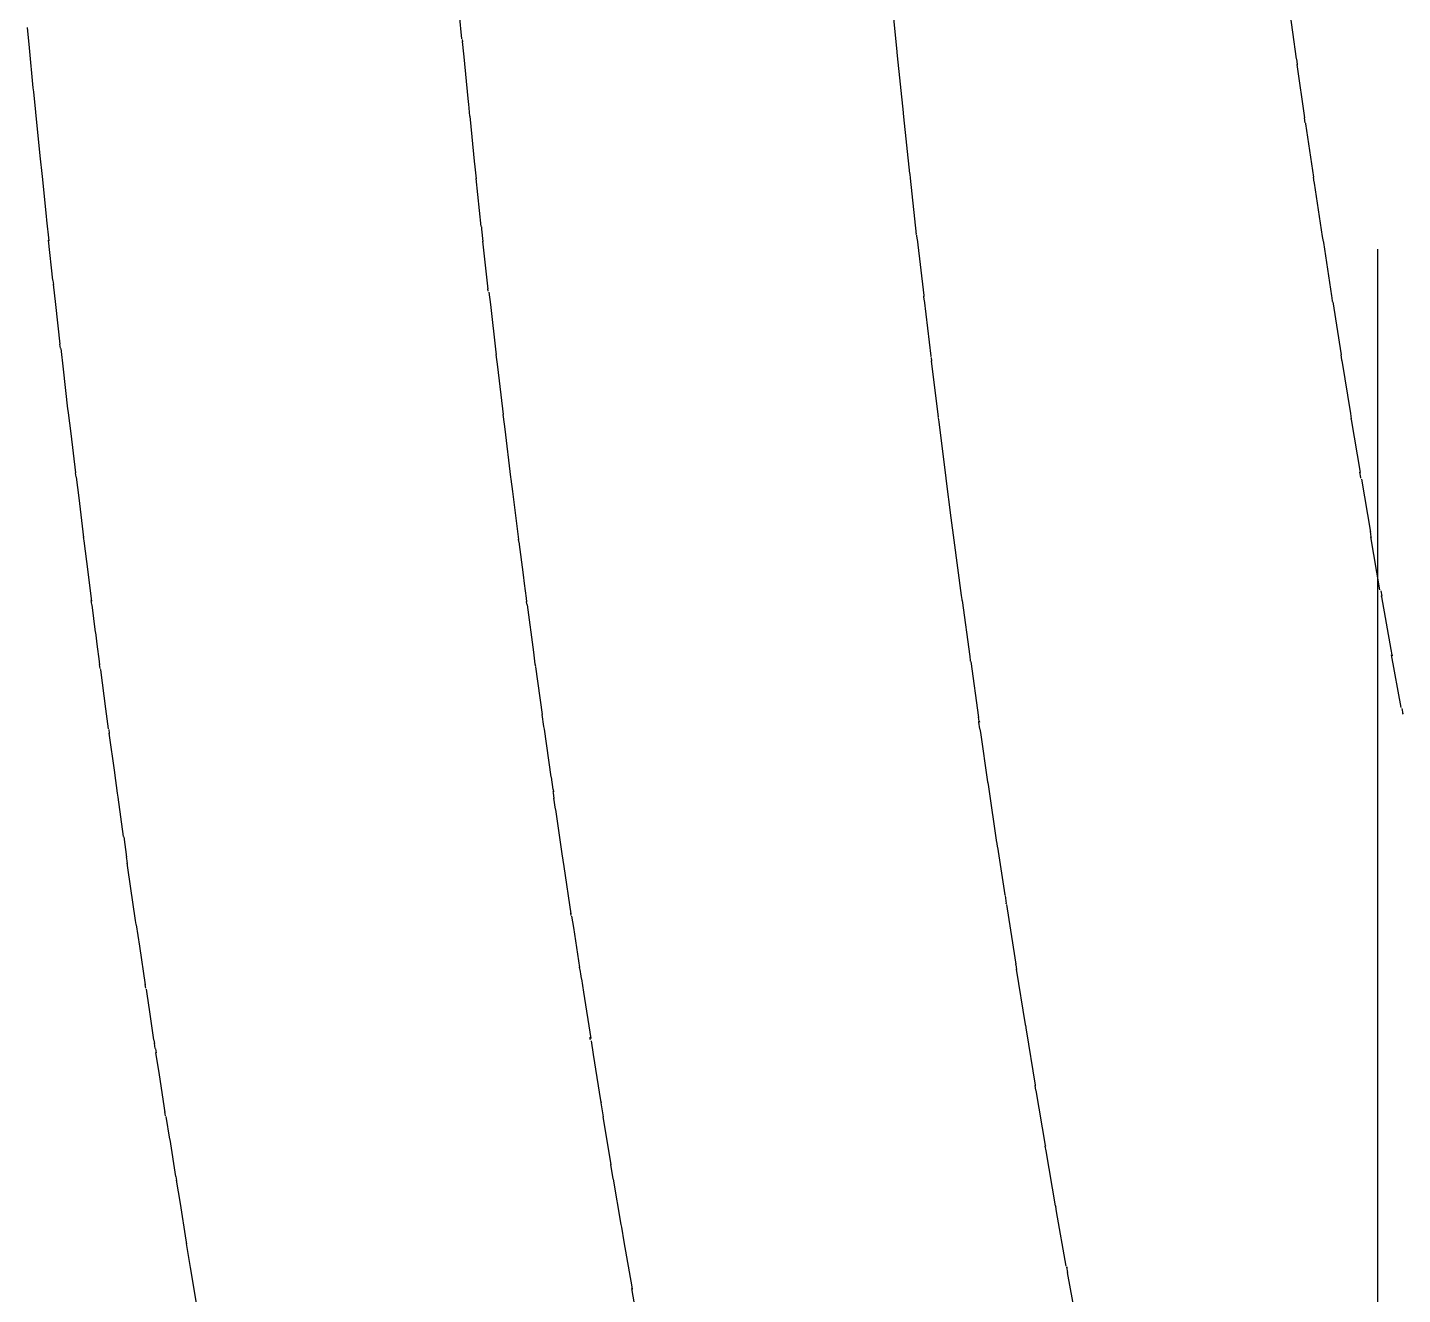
# Model space of a CAD drawing. Header units: feet. Extents: x 9681 to 12164, y 9191 to 13159.
# Drawn here: x 10538.6 to 10551.34, y 11924.63 to 11936.37 of the extents above; entities that cross this region are included whole.
import ezdxf

# ---------------------------------------------------------------- set-up
doc = ezdxf.new("R2010")
doc.units = ezdxf.units.FT
doc.header["$MEASUREMENT"] = 0
doc.linetypes.add('DASHED', pattern=[0.75, 0.5, -0.25])
doc.layers.add('CREEKCONT-MNR', color=3, linetype='Continuous')
doc.layers.add('GRID', color=254, linetype='DASHED')

msp = doc.modelspace()

# ---------------------------------------------------------------- linework, layer by layer
at = {"layer": 'CREEKCONT-MNR', "color": 5, "extrusion": (0.995452, 0.095264, 0), "elevation": 11631.774}
msp.add_lwpolyline([(10877.646, 787), (10878.095, 787)], dxfattribs=at)
at = {"layer": 'CREEKCONT-MNR', "color": 5}
for points, elevation in [([(10546.66, 11936.147), (10546.608, 11936.671)], 786), ([(10550.29, 11936.573), (10550.359, 11936.078)], 786), ([(10538.619, 11936.179), (10538.601, 11936.369)], 788), ([(10538.654, 11935.81), (10538.619, 11936.179)], 788), ([(10542.687, 11935.681), (10542.643, 11936.127)], 787), ([(10550.366, 11936.031), (10550.366, 11936.024)], 786), ([(10538.659, 11935.773), (10538.654, 11935.81)], 788), ([(10538.677, 11935.584), (10538.659, 11935.773)], 788), ([(10542.701, 11935.547), (10542.69, 11935.659)], 787), ([(10546.719, 11935.575), (10546.718, 11935.582)], 786), ([(10546.723, 11935.54), (10546.719, 11935.575)], 786), ([(10546.779, 11935.017), (10546.723, 11935.54)], 786), ([(10550.444, 11935.482), (10550.445, 11935.475)], 786), ([(10550.445, 11935.475), (10550.518, 11934.981)], 786), ([(10538.719, 11935.178), (10538.714, 11935.215)], 788), ([(10542.762, 11934.966), (10542.75, 11935.079)], 787), ([(10546.78, 11935.01), (10546.779, 11935.017)], 786), ([(10546.784, 11934.974), (10546.78, 11935.01)], 786), ([(10546.841, 11934.452), (10546.784, 11934.974)], 786), ([(10550.525, 11934.933), (10550.526, 11934.926)], 786), ([(10550.526, 11934.926), (10550.6, 11934.433)], 786), ([(10538.781, 11934.583), (10538.776, 11934.62)], 788), ([(10538.801, 11934.393), (10538.781, 11934.583)], 788), ([(10542.812, 11934.499), (10542.81, 11934.521)], 787), ([(10542.825, 11934.386), (10542.812, 11934.499)], 787), ([(10546.846, 11934.409), (10546.842, 11934.445)], 786), ([(10550.6, 11934.433), (10550.607, 11934.385)], 786), ([(10538.845, 11933.988), (10538.84, 11934.025)], 788), ([(10546.911, 11933.844), (10546.907, 11933.88)], 786), ([(10550.684, 11933.885), (10550.692, 11933.837)], 786), ([(10538.934, 11933.204), (10538.912, 11933.394)], 788), ([(10550.771, 11933.337), (10550.779, 11933.29)], 786), ([(10538.976, 11932.836), (10538.934, 11933.204)], 788), ([(10547.042, 11932.759), (10546.979, 11933.28)], 786), ([(10550.78, 11933.283), (10550.86, 11932.791)], 786), ([(10538.981, 11932.8), (10538.976, 11932.836)], 788), ([(10543.013, 11932.761), (10543.01, 11932.782)], 787), ([(10543.027, 11932.647), (10543.013, 11932.761)], 787), ([(10550.86, 11932.791), (10550.868, 11932.743)], 786), ([(10543.081, 11932.203), (10543.027, 11932.647)], 787), ([(10543.084, 11932.182), (10543.081, 11932.203)], 787), ([(10543.098, 11932.068), (10543.084, 11932.182)], 787), ([(10547.114, 11932.188), (10547.113, 11932.195)], 786), ([(10547.161, 11931.826), (10547.114, 11932.188)], 786), ([(10543.154, 11931.625), (10543.098, 11932.068)], 787), ([(10547.185, 11931.642), (10547.165, 11931.801)], 786), ([(10539.125, 11931.612), (10539.12, 11931.648)], 788), ([(10551.043, 11931.698), (10551.051, 11931.649)], 786), ([(10551.051, 11931.649), (10551.052, 11931.642)], 786), ([(10547.187, 11931.631), (10547.185, 11931.642)], 786), ([(10547.188, 11931.624), (10547.187, 11931.631)], 786), ([(10547.189, 11931.618), (10547.188, 11931.624)], 786), ([(10547.189, 11931.618), (10547.189, 11931.618)], 786), ([(10543.225, 11931.081), (10543.208, 11931.216)], 787), ([(10543.293, 11930.579), (10543.234, 11931.018)], 787), ([(10547.262, 11931.067), (10547.257, 11931.104)], 786), ([(10547.263, 11931.06), (10547.262, 11931.067)], 786), ([(10551.146, 11931.103), (10551.147, 11931.096)], 786), ([(10539.251, 11930.631), (10539.234, 11930.763)], 788), ([(10539.265, 11930.519), (10539.251, 11930.631)], 788), ([(10543.307, 11930.468), (10543.293, 11930.579)], 787), ([(10539.279, 11930.42), (10539.278, 11930.424)], 788), ([(10539.328, 11930.054), (10539.279, 11930.418)], 788), ([(10543.311, 11930.446), (10543.307, 11930.468)], 787), ([(10543.387, 11929.89), (10543.372, 11930.003)], 787), ([(10551.342, 11930.013), (10551.343, 11930.005)], 786), ([(10543.391, 11929.868), (10543.387, 11929.89)], 787), ([(10543.453, 11929.426), (10543.391, 11929.868)], 787), ([(10547.419, 11929.941), (10547.414, 11929.978)], 786), ([(10547.435, 11929.835), (10547.43, 11929.868)], 786), ([(10539.409, 11929.464), (10539.358, 11929.831)], 788), ([(10547.501, 11929.378), (10547.435, 11929.835)], 786), ([(10547.502, 11929.371), (10547.501, 11929.378)], 786), ([(10539.44, 11929.238), (10539.435, 11929.275)], 788), ([(10539.492, 11928.873), (10539.44, 11929.238)], 788), ([(10543.475, 11929.276), (10543.473, 11929.29)], 787), ([(10543.482, 11929.224), (10543.475, 11929.276)], 787), ([(10543.553, 11928.734), (10543.497, 11929.122)], 787), ([(10543.557, 11928.712), (10543.553, 11928.734)], 787), ([(10547.586, 11928.809), (10547.585, 11928.816)], 786), ([(10547.591, 11928.775), (10547.586, 11928.809)], 786), ([(10539.525, 11928.646), (10539.519, 11928.683)], 788), ([(10539.528, 11928.623), (10539.525, 11928.646)], 788), ([(10543.574, 11928.594), (10543.557, 11928.712)], 787), ([(10547.66, 11928.328), (10547.659, 11928.334)], 786), ([(10547.672, 11928.247), (10547.671, 11928.254)], 786), ([(10539.694, 11927.498), (10539.641, 11927.856)], 788), ([(10543.718, 11927.643), (10543.716, 11927.66)], 787), ([(10547.76, 11927.685), (10547.759, 11927.692)], 786), ([(10547.849, 11927.13), (10547.767, 11927.643)], 786), ([(10539.773, 11926.987), (10539.727, 11927.29)], 788), ([(10547.85, 11927.123), (10547.849, 11927.13)], 786), ([(10547.941, 11926.569), (10547.858, 11927.08)], 786), ([(10539.785, 11926.907), (10539.777, 11926.958)], 788), ([(10539.824, 11926.663), (10539.791, 11926.87)], 788), ([(10539.878, 11926.315), (10539.824, 11926.663)], 788), ([(10547.943, 11926.562), (10547.941, 11926.569)], 786), ([(10548.036, 11926.008), (10547.95, 11926.517)], 786), ([(10539.919, 11926.067), (10539.885, 11926.278)], 788), ([(10544.006, 11925.851), (10543.937, 11926.275)], 787), ([(10548.037, 11926.001), (10548.036, 11926.008)], 786), ([(10544.01, 11925.829), (10544.006, 11925.851)], 787), ([(10544.103, 11925.276), (10544.033, 11925.696)], 787), ([(10548.134, 11925.44), (10548.132, 11925.447)], 786), ([(10544.108, 11925.253), (10544.103, 11925.276)], 787), ([(10544.131, 11925.117), (10544.108, 11925.253)], 787), ([(10540.078, 11925.097), (10540.071, 11925.133)], 788), ([(10544.203, 11924.7), (10544.131, 11925.117)], 787), ([(10548.241, 11924.831), (10548.232, 11924.88)], 786), ([(10544.207, 11924.678), (10544.203, 11924.7)], 787)]:
    msp.add_lwpolyline(points, dxfattribs=dict(at, elevation=elevation))
at = {"layer": 'CREEKCONT-MNR', "color": 5, "extrusion": (0.9934, 0.114697, 0), "elevation": 11842.111}
msp.add_lwpolyline([(10648.253, 787), (10648.275, 787)], dxfattribs=at)
at = {"layer": 'CREEKCONT-MNR', "color": 5, "extrusion": (0.995089, 0.098988, 0)}
for points, elevation in [([(10833.908, 787), (10834.021, 787)], 11672.398), ([(10833.389, 788), (10833.76, 788)], 11668.398)]:
    msp.add_lwpolyline(points, dxfattribs=dict(at, elevation=elevation))
at = {"layer": 'CREEKCONT-MNR', "color": 5, "extrusion": (0.992964, 0.118414, 0)}
for points, elevation in [([(10603.289, 786), (10603.295, 786)], 11885.864), ([(10603.281, 787), (10603.303, 787)], 11881.864)]:
    msp.add_lwpolyline(points, dxfattribs=dict(at, elevation=elevation))
at = {"layer": 'CREEKCONT-MNR', "color": 5, "extrusion": (0.994711, 0.102711, 0)}
for points, elevation in [([(10789.719, 786), (10789.754, 786)], 11716.855), ([(10789.193, 786), (10789.719, 786)], 11716.855), ([(10789.122, 787), (10789.57, 787)], 11712.856), ([(10789.422, 788), (10789.613, 788)], 11708.857), ([(10789.051, 788), (10789.422, 788)], 11708.857)]:
    msp.add_lwpolyline(points, dxfattribs=dict(at, elevation=elevation))
at = {"layer": 'CREEKCONT-MNR', "color": 5, "extrusion": (0.989741, 0.14287, 0), "elevation": 12147.438}
msp.add_lwpolyline([(10306.297, 786), (10306.25, 786)], dxfattribs=at)
at = {"layer": 'CREEKCONT-MNR', "color": 5, "extrusion": (0.989938, 0.141499, 0), "elevation": 12133.147}
msp.add_lwpolyline([(10323.063, 786), (10322.563, 786)], dxfattribs=at)
at = {"layer": 'CREEKCONT-MNR', "color": 5, "extrusion": (0.989199, 0.146578, 0), "elevation": 12185.965}
msp.add_lwpolyline([(10260.157, 786), (10260.11, 786)], dxfattribs=at)
at = {"layer": 'CREEKCONT-MNR', "color": 5, "extrusion": (0.992514, 0.122129, 0), "elevation": 11921.448}
msp.add_lwpolyline([(10558.161, 787), (10558.183, 787)], dxfattribs=at)
at = {"layer": 'CREEKCONT-MNR', "color": 5, "extrusion": (0.99432, 0.106433, 0)}
for points, elevation in [([(10744.633, 787), (10745.081, 787)], 11753.148), ([(10744.562, 788), (10744.933, 788)], 11749.149)]:
    msp.add_lwpolyline(points, dxfattribs=dict(at, elevation=elevation))
at = {"layer": 'CREEKCONT-MNR', "color": 5, "extrusion": (0.988643, 0.150283, 0), "elevation": 12224.318}
msp.add_lwpolyline([(10213.874, 786), (10213.826, 786)], dxfattribs=at)
at = {"layer": 'CREEKCONT-MNR', "color": 5, "extrusion": (0.991572, 0.129554, 0)}
for points, elevation in [([(10467.485, 786), (10467.492, 786)], 12004.108), ([(10467.478, 787), (10467.5, 787)], 12000.108), ([(10467.47, 788), (10467.507, 788)], 11996.108)]:
    msp.add_lwpolyline(points, dxfattribs=dict(at, elevation=elevation))
at = {"layer": 'CREEKCONT-MNR', "color": 5, "extrusion": (0.993915, 0.110153, 0)}
for points, elevation in [([(10699.993, 787), (10700.441, 787)], 11793.273), ([(10700.293, 788), (10700.484, 788)], 11789.274), ([(10699.923, 788), (10700.293, 788)], 11789.274)]:
    msp.add_lwpolyline(points, dxfattribs=dict(at, elevation=elevation))
at = {"layer": 'CREEKCONT-MNR', "color": 5, "extrusion": (0.993496, 0.113871, 0)}
for points, elevation in [([(10655.274, 786), (10655.8, 786)], 11837.231), ([(10655.651, 787), (10655.765, 787)], 11833.231), ([(10655.204, 787), (10655.651, 787)], 11833.231)]:
    msp.add_lwpolyline(points, dxfattribs=dict(at, elevation=elevation))
at = {"layer": 'CREEKCONT-MNR', "color": 5, "extrusion": (0.991081, 0.133263, 0)}
for points, elevation in [([(10421.93, 786), (10421.923, 786)], 12046.918), ([(10421.923, 786), (10421.93, 786)], 12043.183), ([(10421.916, 787), (10421.938, 787)], 12039.183)]:
    msp.add_lwpolyline(points, dxfattribs=dict(at, elevation=elevation))
at = {"layer": 'CREEKCONT-MNR', "color": 5, "extrusion": (0.988288, 0.152603, 0), "elevation": 12248.258}
msp.add_lwpolyline([(10184.542, 786), (10184.043, 786)], dxfattribs=at)
at = {"layer": 'CREEKCONT-MNR', "color": 5, "extrusion": (0.993062, 0.117588, 0)}
for points, elevation in [([(10610.336, 786), (10610.861, 786)], 11877.021), ([(10610.712, 787), (10610.826, 787)], 11873.021), ([(10610.265, 787), (10610.712, 787)], 11873.021), ([(10610.564, 788), (10610.756, 788)], 11869.022), ([(10610.194, 788), (10610.564, 788)], 11869.022)]:
    msp.add_lwpolyline(points, dxfattribs=dict(at, elevation=elevation))
at = {"layer": 'CREEKCONT-MNR', "color": 5, "extrusion": (0.990575, 0.136971, 0)}
for points, elevation in [([(10376.223, 786), (10376.216, 786)], 12085.842), ([(10376.216, 786), (10376.223, 786)], 12082.088), ([(10376.201, 788), (10376.238, 788)], 12074.088)]:
    msp.add_lwpolyline(points, dxfattribs=dict(at, elevation=elevation))
at = {"layer": 'CREEKCONT-MNR', "color": 5, "extrusion": (0.98771, 0.1563, 0), "elevation": 12286.281}
msp.add_lwpolyline([(10138.083, 786), (10137.584, 786)], dxfattribs=at)
at = {"layer": 'CREEKCONT-MNR', "color": 5, "extrusion": (0.992615, 0.121303, 0)}
for points, elevation in [([(10565.773, 786), (10565.81, 786)], 11916.642), ([(10565.476, 788), (10565.668, 788)], 11908.643), ([(10565.107, 788), (10565.476, 788)], 11908.643)]:
    msp.add_lwpolyline(points, dxfattribs=dict(at, elevation=elevation))
at = {"layer": 'CREEKCONT-MNR', "color": 5, "extrusion": (0.990056, 0.140677, 0)}
for points, elevation in [([(10330.37, 786), (10330.363, 786)], 12124.595), ([(10330.363, 786), (10330.37, 786)], 12120.821)]:
    msp.add_lwpolyline(points, dxfattribs=dict(at, elevation=elevation))
at = {"layer": 'CREEKCONT-MNR', "color": 5, "extrusion": (0.992155, 0.125017, 0)}
for points, elevation in [([(10520.538, 786), (10520.574, 786)], 11956.095), ([(10520.013, 786), (10520.538, 786)], 11956.095), ([(10520.241, 788), (10520.433, 788)], 11948.096), ([(10519.871, 788), (10520.241, 788)], 11948.096)]:
    msp.add_lwpolyline(points, dxfattribs=dict(at, elevation=elevation))
at = {"layer": 'CREEKCONT-MNR', "color": 5, "extrusion": (0.989522, 0.144381, 0)}
for points, elevation in [([(10284.372, 786), (10284.365, 786)], 12163.176), ([(10284.357, 787), (10284.379, 787)], 12155.382), ([(10284.35, 788), (10284.387, 788)], 12151.382)]:
    msp.add_lwpolyline(points, dxfattribs=dict(at, elevation=elevation))
at = {"layer": 'CREEKCONT-MNR', "color": 5, "extrusion": (0.986512, 0.163688, 0), "elevation": 12361.806}
msp.add_lwpolyline([(10044.738, 786), (10044.24, 786)], dxfattribs=at)
at = {"layer": 'CREEKCONT-MNR', "color": 5, "extrusion": (0.985654, 0.168776, 0), "elevation": 12413.464}
msp.add_lwpolyline([(9980.326, 786), (9980.277, 786)], dxfattribs=at)
at = {"layer": 'CREEKCONT-MNR', "color": 5, "extrusion": (0.988975, 0.148083, 0)}
for points, elevation in [([(10238.23, 786), (10238.223, 786)], 12201.584), ([(10238.216, 787), (10238.238, 787)], 12193.771), ([(10238.208, 788), (10238.245, 788)], 12189.771)]:
    msp.add_lwpolyline(points, dxfattribs=dict(at, elevation=elevation))
at = {"layer": 'CREEKCONT-MNR', "color": 5, "extrusion": (0.985893, 0.167378, 0), "elevation": 12399.305}
msp.add_lwpolyline([(9997.855, 786), (9997.357, 786)], dxfattribs=at)
at = {"layer": 'CREEKCONT-MNR', "color": 5, "extrusion": (0.99168, 0.128729, 0)}
for points, elevation in [([(10474.801, 786), (10474.827, 786)], 11995.378), ([(10474.81, 787), (10475.121, 787)], 11991.379), ([(10474.731, 787), (10474.81, 787)], 11991.379), ([(10474.794, 788), (10475.05, 788)], 11987.379), ([(10474.559, 787), (10474.594, 787)], 11991.379), ([(10474.489, 788), (10474.547, 788)], 11987.379)]:
    msp.add_lwpolyline(points, dxfattribs=dict(at, elevation=elevation))
at = {"layer": 'CREEKCONT-MNR', "color": 5, "extrusion": (0.991191, 0.132439, 0)}
for points, elevation in [([(10429.137, 786), (10429.656, 786)], 12034.491), ([(10429.586, 787), (10429.591, 787)], 12030.491), ([(10429.585, 787), (10429.586, 787)], 12030.491), ([(10429.514, 788), (10429.516, 788)], 12026.492), ([(10428.959, 788), (10429.147, 788)], 12026.492)]:
    msp.add_lwpolyline(points, dxfattribs=dict(at, elevation=elevation))
at = {"layer": 'CREEKCONT-MNR', "color": 5, "extrusion": (0.985259, 0.171067, 0), "elevation": 12436.629}
msp.add_lwpolyline([(9950.832, 786), (9950.334, 786)], dxfattribs=at)
at = {"layer": 'CREEKCONT-MNR', "color": 5, "extrusion": (0.984362, 0.176156, 0), "elevation": 12487.89}
msp.add_lwpolyline([(9885.924, 786), (9885.875, 786)], dxfattribs=at)
at = {"layer": 'CREEKCONT-MNR', "color": 5, "extrusion": (0.990689, 0.136147, 0)}
for points, elevation in [([(10383.462, 786), (10383.987, 786)], 12073.433), ([(10383.425, 786), (10383.462, 786)], 12073.433), ([(10383.469, 787), (10383.916, 787)], 12069.434), ([(10383.284, 788), (10383.475, 788)], 12065.434)]:
    msp.add_lwpolyline(points, dxfattribs=dict(at, elevation=elevation))
at = {"layer": 'CREEKCONT-MNR', "color": 5, "extrusion": (0.984612, 0.174752, 0), "elevation": 12473.777}
msp.add_lwpolyline([(9903.669, 786), (9903.172, 786)], dxfattribs=at)
at = {"layer": 'CREEKCONT-MNR', "color": 5, "extrusion": (0.987839, 0.15548, 0), "elevation": 12274.029}
msp.add_lwpolyline([(10145.51, 786), (10145.517, 786)], dxfattribs=at)
at = {"layer": 'CREEKCONT-MNR', "color": 5, "extrusion": (0.983695, 0.179843, 0), "elevation": 12524.837}
msp.add_lwpolyline([(9838.515, 786), (9838.465, 786)], dxfattribs=at)
at = {"layer": 'CREEKCONT-MNR', "color": 5, "extrusion": (0.98725, 0.159175, 0)}
for points, elevation in [([(10098.948, 786), (10098.94, 786)], 12315.77), ([(10098.94, 786), (10098.948, 786)], 12311.897), ([(10098.933, 787), (10098.955, 787)], 12307.897)]:
    msp.add_lwpolyline(points, dxfattribs=dict(at, elevation=elevation))
at = {"layer": 'CREEKCONT-MNR', "color": 5, "extrusion": (0.983952, 0.178436, 0), "elevation": 12510.748}
msp.add_lwpolyline([(9856.368, 786), (9855.871, 786)], dxfattribs=at)
at = {"layer": 'CREEKCONT-MNR', "color": 5, "extrusion": (0.990172, 0.139853, 0)}
for points, elevation in [([(10337.642, 786), (10338.166, 786)], 12112.204), ([(10337.534, 787), (10337.648, 787)], 12108.205), ([(10337.463, 788), (10337.655, 788)], 12104.205)]:
    msp.add_lwpolyline(points, dxfattribs=dict(at, elevation=elevation))
at = {"layer": 'CREEKCONT-MNR', "color": 5, "extrusion": (0.983015, 0.183527, 0), "elevation": 12561.606}
msp.add_lwpolyline([(9790.968, 786), (9790.918, 786)], dxfattribs=at)
at = {"layer": 'CREEKCONT-MNR', "color": 5, "extrusion": (0.988414, 0.151782, 0), "elevation": 12227.986}
msp.add_lwpolyline([(10191.923, 788), (10191.96, 788)], dxfattribs=at)
at = {"layer": 'CREEKCONT-MNR', "color": 5, "extrusion": (0.989642, 0.143558, 0)}
for points, elevation in [([(10292.195, 786), (10292.2, 786)], 12150.804), ([(10292.133, 786), (10292.195, 786)], 12150.804), ([(10291.959, 787), (10292.062, 787)], 12146.804), ([(10291.992, 788), (10292.036, 788)], 12142.805), ([(10291.819, 788), (10291.992, 788)], 12142.805), ([(10291.497, 788), (10291.819, 788)], 12142.805)]:
    msp.add_lwpolyline(points, dxfattribs=dict(at, elevation=elevation))
at = {"layer": 'CREEKCONT-MNR', "color": 5, "extrusion": (0.989098, 0.14726, 0)}
for points, elevation in [([(10246.051, 786), (10246.09, 786)], 12189.231), ([(10245.529, 786), (10246.051, 786)], 12189.231), ([(10245.458, 787), (10245.9, 787)], 12185.231), ([(10245.749, 788), (10245.949, 788)], 12181.232)]:
    msp.add_lwpolyline(points, dxfattribs=dict(at, elevation=elevation))
at = {"layer": 'CREEKCONT-MNR', "color": 5, "extrusion": (0.98854, 0.15096, 0)}
for points, elevation in [([(10199.356, 786), (10199.802, 786)], 12227.485), ([(10199.275, 786), (10199.35, 786)], 12227.485), ([(10199.662, 787), (10199.766, 787)], 12223.486), ([(10199.286, 787), (10199.662, 787)], 12223.486), ([(10199.204, 787), (10199.268, 787)], 12223.486), ([(10199.521, 788), (10199.695, 788)], 12219.486), ([(10199.185, 788), (10199.215, 788)], 12219.486)]:
    msp.add_lwpolyline(points, dxfattribs=dict(at, elevation=elevation))
at = {"layer": 'CREEKCONT-MNR', "color": 5, "extrusion": (0.987968, 0.154658, 0)}
for points, elevation in [([(10153.399, 786), (10153.44, 786)], 12265.566), ([(10152.879, 786), (10153.399, 786)], 12265.566), ([(10153.244, 787), (10153.369, 787)], 12261.567), ([(10152.808, 787), (10153.244, 787)], 12261.567)]:
    msp.add_lwpolyline(points, dxfattribs=dict(at, elevation=elevation))
at = {"layer": 'CREEKCONT-MNR', "color": 5, "extrusion": (0.986648, 0.162869, 0), "elevation": 12341.591}
msp.add_lwpolyline([(10052.214, 788), (10052.251, 788)], dxfattribs=at)
at = {"layer": 'CREEKCONT-MNR', "color": 5, "extrusion": (0.986031, 0.16656, 0)}
for points, elevation in [([(10005.37, 787), (10005.392, 787)], 12383.11), ([(10005.362, 788), (10005.399, 788)], 12379.11)]:
    msp.add_lwpolyline(points, dxfattribs=dict(at, elevation=elevation))
at = {"layer": 'CREEKCONT-MNR', "color": 5, "extrusion": (0.985401, 0.170248, 0)}
for points, elevation in [([(9958.377, 787), (9958.4, 787)], 12420.453), ([(9958.37, 788), (9958.407, 788)], 12416.453)]:
    msp.add_lwpolyline(points, dxfattribs=dict(at, elevation=elevation))
at = {"layer": 'CREEKCONT-MNR', "color": 5, "extrusion": (0.987382, 0.158354, 0)}
for points, elevation in [([(10106.859, 786), (10106.902, 786)], 12303.473), ([(10106.703, 787), (10106.831, 787)], 12299.474), ([(10106.27, 787), (10106.703, 787)], 12299.474), ([(10106.199, 788), (10106.546, 788)], 12295.474)]:
    msp.add_lwpolyline(points, dxfattribs=dict(at, elevation=elevation))
at = {"layer": 'CREEKCONT-MNR', "color": 5, "extrusion": (0.986783, 0.162048, 0)}
for points, elevation in [([(10060.178, 786), (10060.222, 786)], 12341.206), ([(10060.019, 787), (10060.151, 787)], 12337.206), ([(10059.861, 788), (10060.08, 788)], 12333.207), ([(10059.519, 788), (10059.861, 788)], 12333.207)]:
    msp.add_lwpolyline(points, dxfattribs=dict(at, elevation=elevation))
at = {"layer": 'CREEKCONT-MNR', "color": 5, "extrusion": (0.984757, 0.173935, 0)}
for points, elevation in [([(9911.246, 787), (9911.268, 787)], 12457.62), ([(9911.238, 788), (9911.276, 788)], 12453.62)]:
    msp.add_lwpolyline(points, dxfattribs=dict(at, elevation=elevation))
at = {"layer": 'CREEKCONT-MNR', "color": 5, "extrusion": (0.98617, 0.16574, 0)}
for points, elevation in [([(10013.356, 786), (10013.401, 786)], 12378.763), ([(10013.195, 787), (10013.33, 787)], 12374.764), ([(10013.034, 788), (10013.259, 788)], 12370.765), ([(10012.698, 788), (10013.034, 788)], 12370.765)]:
    msp.add_lwpolyline(points, dxfattribs=dict(at, elevation=elevation))
at = {"layer": 'CREEKCONT-MNR', "color": 5, "extrusion": (0.984099, 0.177618, 0)}
for points, elevation in [([(9863.975, 787), (9863.998, 787)], 12494.61), ([(9863.968, 788), (9864.005, 788)], 12490.61)]:
    msp.add_lwpolyline(points, dxfattribs=dict(at, elevation=elevation))
at = {"layer": 'CREEKCONT-MNR', "color": 5, "extrusion": (0.985542, 0.169429, 0), "elevation": 12416.145}
for points in [[(9966.393, 786), (9966.439, 786)], [(9965.878, 786), (9966.393, 786)]]:
    msp.add_lwpolyline(points, dxfattribs=at)
at = {"layer": 'CREEKCONT-MNR', "color": 5, "extrusion": (0.984902, 0.173116, 0)}
for points, elevation in [([(9919.291, 786), (9919.339, 786)], 12453.352), ([(9918.777, 786), (9919.291, 786)], 12453.352), ([(9919.125, 787), (9919.268, 787)], 12449.352)]:
    msp.add_lwpolyline(points, dxfattribs=dict(at, elevation=elevation))
at = {"layer": 'CREEKCONT-MNR', "color": 5, "extrusion": (0.981331, 0.192328, 0), "elevation": 12644.795}
msp.add_lwpolyline([(9673.527, 786), (9673.534, 786)], dxfattribs=at)
at = {"layer": 'CREEKCONT-MNR', "color": 5, "extrusion": (0.984247, 0.1768, 0), "elevation": 12490.381}
msp.add_lwpolyline([(9871.537, 786), (9872.05, 786)], dxfattribs=at)
at = {"layer": 'GRID', "color": 253, "linetype": 'DASHED', "ltscale": 25}
msp.add_line((10551.116, 9503.065), (10551.116, 13094.214), dxfattribs=at)

doc.saveas('drawing.dxf')
